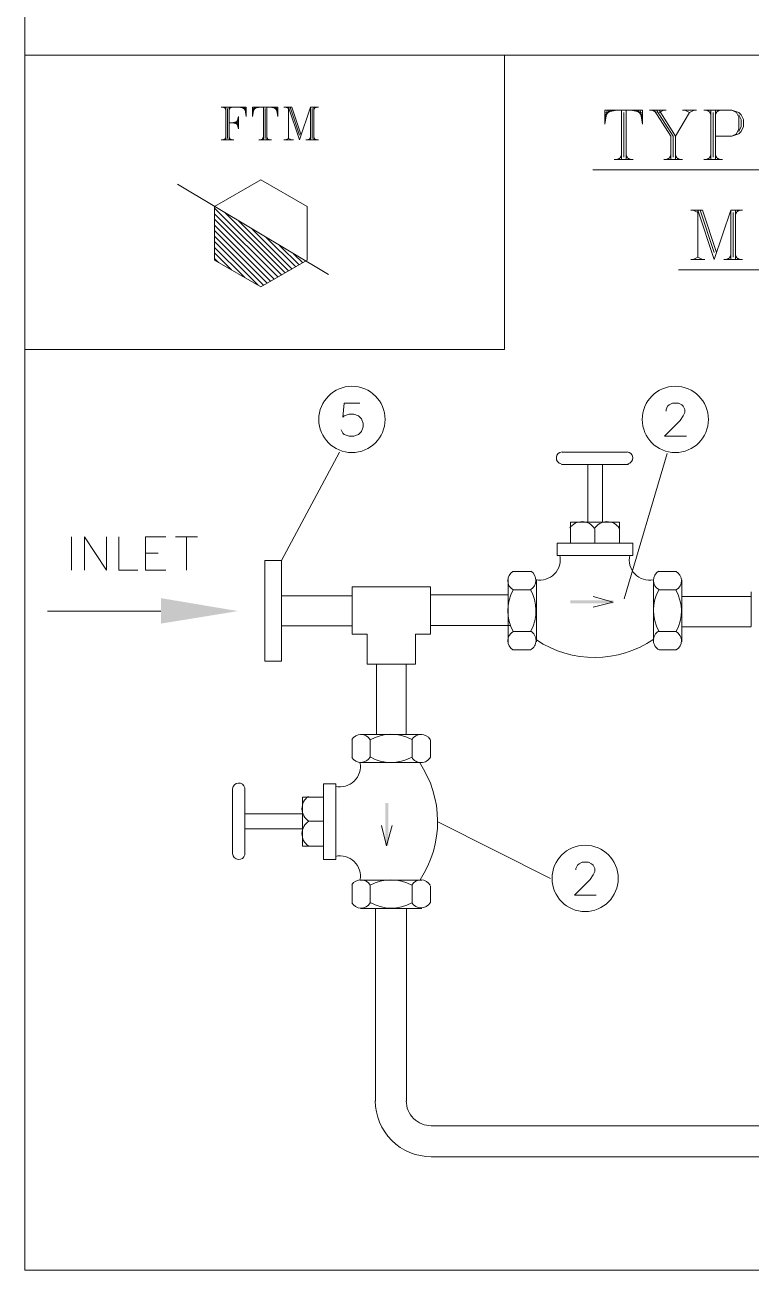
# Model space of a CAD drawing. Header units: inches. Extents: x -25.8 to 20.6, y -10.8 to 19.8.
# Drawn here: x -25.77 to -23.507, y -8.781 to -4.904 of the extents above; entities that cross this region are included whole.
import ezdxf

# ---------------------------------------------------------------- set-up
doc = ezdxf.new("R2010")
doc.units = ezdxf.units.IN
doc.header["$MEASUREMENT"] = 0
doc.layers.add('PDF_0', color=7, linetype='Continuous')
doc.layers.add('PDF_VA', color=7, linetype='Continuous')

msp = doc.modelspace()

# ---------------------------------------------------------------- linework, layer by layer
at = {"layer": 'PDF_0', "lineweight": 0}
for points in [[(-25.77, -1.2153), (-15.7062, -1.2153), (-15.7062, -4.9982), (-25.77, -4.9982)], [(-25.77, -4.9982), (-24.2749, -4.9982), (-24.2749, -5.9143), (-25.77, -5.9143)], [(-25.77, -4.9982), (-15.7062, -4.9982), (-15.7062, -8.7811), (-25.77, -8.7811)], [(-25.1043, -5.2278), (-25.1092, -5.2083), (-25.1043, -5.1887)], [(-23.8755, -6.5177), (-23.8755, -6.5556), (-24.1112, -6.5556), (-24.1112, -6.5177)], [(-24.7036, -6.8011), (-24.7036, -6.8939), (-24.5522, -6.8939), (-24.5522, -6.8011), (-24.5057, -6.8011), (-24.5057, -6.6533), (-24.75, -6.6533), (-24.75, -6.8011)], [(-24.5815, -7.1138), (-24.6743, -7.1138), (-24.6743, -6.8939), (-24.5815, -6.8939)], [(-24.8392, -7.2665), (-24.8392, -7.5022), (-24.8013, -7.5022), (-24.8013, -7.2665)]]:
    msp.add_lwpolyline(points, close=True, dxfattribs=at)
for points in [[(-25.158, -5.1594), (-25.0798, -5.1594), (-25.0798, -5.1887), (-25.0847, -5.1594)], [(-25.1531, -5.1594), (-25.1434, -5.1643)], [(-25.1482, -5.1594), (-25.1434, -5.1692)], [(-25.1434, -5.1594), (-25.1434, -5.262)], [(-25.1385, -5.1643), (-25.1385, -5.2571)], [(-25.1336, -5.1594), (-25.1336, -5.262)], [(-25.1287, -5.1594), (-25.1336, -5.1692)], [(-25.1238, -5.1594), (-25.1336, -5.1643)], [(-25.1043, -5.1594), (-25.0798, -5.1643)], [(-25.0945, -5.1594), (-25.0798, -5.1692)], [(-25.0896, -5.1594), (-25.0798, -5.1741)], [(-24.987, -5.1594), (-24.9821, -5.1887), (-24.9821, -5.1594), (-25.0603, -5.1594), (-25.0603, -5.1887), (-25.0554, -5.1594)], [(-25.0505, -5.1594), (-25.0603, -5.1741)], [(-25.0456, -5.1594), (-25.0603, -5.1692)], [(-25.0359, -5.1594), (-25.0603, -5.1643)], [(-25.0261, -5.1594), (-25.0261, -5.262)], [(-25.0212, -5.1643), (-25.0212, -5.2571)], [(-25.0163, -5.1594), (-25.0163, -5.262)], [(-25.0066, -5.1594), (-24.9821, -5.1643)], [(-24.9968, -5.1594), (-24.9821, -5.1692)], [(-24.9919, -5.1594), (-24.9821, -5.1741)], [(-24.9626, -5.1594), (-24.9382, -5.1594), (-24.9088, -5.2474)], [(-24.9577, -5.1594), (-24.9479, -5.1643)], [(-24.9479, -5.2571), (-24.9479, -5.1594), (-24.9137, -5.262), (-24.8795, -5.1594), (-24.8795, -5.262)], [(-24.943, -5.1594), (-24.9137, -5.2474)], [(-24.8795, -5.1594), (-24.8551, -5.1594)], [(-24.8746, -5.1643), (-24.8746, -5.2571)], [(-24.8697, -5.1594), (-24.8697, -5.262)], [(-24.8649, -5.1594), (-24.8697, -5.1692)], [(-24.86, -5.1594), (-24.8697, -5.1643)], [(-23.8523, -5.1692), (-23.8449, -5.2132), (-23.8449, -5.1692), (-23.9622, -5.1692), (-23.9622, -5.2132), (-23.9549, -5.1692)], [(-23.9475, -5.1692), (-23.9622, -5.1912)], [(-23.9402, -5.1692), (-23.9622, -5.1839)], [(-23.9255, -5.1692), (-23.9622, -5.1765)], [(-23.9109, -5.1692), (-23.9109, -5.3231)], [(-23.9036, -5.1765), (-23.9036, -5.3158)], [(-23.8962, -5.1692), (-23.8962, -5.3231)], [(-23.8816, -5.1692), (-23.8449, -5.1765)], [(-23.8669, -5.1692), (-23.8449, -5.1839)], [(-23.8596, -5.1692), (-23.8449, -5.1912)], [(-23.8229, -5.1692), (-23.7716, -5.1692)], [(-23.8156, -5.1692), (-23.801, -5.1765)], [(-23.8083, -5.1692), (-23.757, -5.2498), (-23.757, -5.3231)], [(-23.801, -5.1692), (-23.7497, -5.2498), (-23.7497, -5.3158)], [(-23.7936, -5.1692), (-23.7423, -5.2498), (-23.7423, -5.3231)], [(-23.779, -5.1692), (-23.7936, -5.1765)], [(-23.6983, -5.1765), (-23.7423, -5.2498)], [(-23.7203, -5.1692), (-23.6764, -5.1692)], [(-23.713, -5.1692), (-23.6983, -5.1765), (-23.6837, -5.1692)], [(-23.6544, -5.1692), (-23.5664, -5.1692), (-23.5444, -5.1765), (-23.5371, -5.1839), (-23.5298, -5.1985), (-23.5298, -5.2205), (-23.5371, -5.2352), (-23.5444, -5.2425), (-23.5664, -5.2498), (-23.6177, -5.2498)], [(-23.647, -5.1692), (-23.6324, -5.1765)], [(-23.6397, -5.1692), (-23.6324, -5.1839)], [(-23.6324, -5.1692), (-23.6324, -5.3231)], [(-23.6251, -5.1765), (-23.6251, -5.3158)], [(-23.6177, -5.1692), (-23.6177, -5.3231)], [(-23.6104, -5.1692), (-23.6177, -5.1839)], [(-23.6031, -5.1692), (-23.6177, -5.1765)], [(-23.5664, -5.1692), (-23.5518, -5.1765), (-23.5444, -5.1912), (-23.5444, -5.2278), (-23.5518, -5.2425), (-23.5664, -5.2498)], [(-23.5444, -5.1839), (-23.5371, -5.1985), (-23.5371, -5.2205), (-23.5444, -5.2352)], [(-25.1336, -5.2083), (-25.1043, -5.2083)], [(-25.1043, -5.2034), (-25.1238, -5.2083), (-25.1043, -5.2132)], [(-25.1043, -5.1985), (-25.114, -5.2083), (-25.1043, -5.2181)], [(-25.158, -5.262), (-25.1189, -5.262)], [(-25.1434, -5.2571), (-25.1531, -5.262)], [(-25.1434, -5.2523), (-25.1482, -5.262)], [(-25.1336, -5.2523), (-25.1287, -5.262)], [(-25.1336, -5.2571), (-25.1238, -5.262)], [(-25.0408, -5.262), (-25.0017, -5.262)], [(-25.0261, -5.2571), (-25.0359, -5.262)], [(-25.0261, -5.2523), (-25.031, -5.262)], [(-25.0163, -5.2523), (-25.0114, -5.262)], [(-25.0163, -5.2571), (-25.0066, -5.262)], [(-24.9626, -5.262), (-24.9333, -5.262)], [(-24.9577, -5.262), (-24.9479, -5.2571), (-24.9382, -5.262)], [(-24.8942, -5.262), (-24.8551, -5.262)], [(-24.8795, -5.2571), (-24.8893, -5.262)], [(-24.8795, -5.2523), (-24.8844, -5.262)], [(-24.8697, -5.2523), (-24.8649, -5.262)], [(-24.8697, -5.2571), (-24.86, -5.262)], [(-23.9109, -5.3084), (-23.9182, -5.3231)], [(-23.8962, -5.3084), (-23.8889, -5.3231)], [(-23.757, -5.3084), (-23.7643, -5.3231)], [(-23.7423, -5.3084), (-23.735, -5.3231)], [(-23.6324, -5.3084), (-23.6397, -5.3231)], [(-23.6177, -5.3084), (-23.6104, -5.3231)], [(-23.9329, -5.3231), (-23.8742, -5.3231)], [(-23.9109, -5.3158), (-23.9255, -5.3231)], [(-23.8962, -5.3158), (-23.8816, -5.3231)], [(-23.779, -5.3231), (-23.7203, -5.3231)], [(-23.757, -5.3158), (-23.7716, -5.3231)], [(-23.7423, -5.3158), (-23.7277, -5.3231)], [(-23.6544, -5.3231), (-23.5957, -5.3231)], [(-23.6324, -5.3158), (-23.647, -5.3231)], [(-23.6177, -5.3158), (-23.6031, -5.3231)], [(-24.0001, -5.3549), (-18.9517, -5.3549)], [(-23.6947, -5.4807), (-23.658, -5.4807), (-23.6141, -5.6126)], [(-23.6874, -5.4807), (-23.6727, -5.488)], [(-23.6727, -5.6273), (-23.6727, -5.4807), (-23.6214, -5.6346), (-23.5701, -5.4807), (-23.5701, -5.6346)], [(-23.6654, -5.4807), (-23.6214, -5.6126)], [(-23.5701, -5.4807), (-23.5334, -5.4807)], [(-23.5628, -5.488), (-23.5628, -5.6273)], [(-23.5554, -5.4807), (-23.5554, -5.6346)], [(-23.5481, -5.4807), (-23.5554, -5.4953)], [(-23.5408, -5.4807), (-23.5554, -5.488)], [(-23.5701, -5.6199), (-23.5774, -5.6346)], [(-23.5554, -5.6199), (-23.5481, -5.6346)], [(-23.6947, -5.6346), (-23.6507, -5.6346)], [(-23.6874, -5.6346), (-23.6727, -5.6273), (-23.658, -5.6346)], [(-23.5921, -5.6346), (-23.5334, -5.6346)], [(-23.5701, -5.6273), (-23.5848, -5.6346)], [(-23.5554, -5.6273), (-23.5408, -5.6346)], [(-23.7325, -5.6663), (-19.3963, -5.6663)], [(-24.7256, -6.0816), (-24.7745, -6.0816), (-24.7794, -6.1256), (-24.7745, -6.1207), (-24.7598, -6.1158), (-24.7452, -6.1158), (-24.7305, -6.1207), (-24.7207, -6.1305), (-24.7158, -6.1452), (-24.7158, -6.1549), (-24.7207, -6.1696), (-24.7305, -6.1794), (-24.7452, -6.1842), (-24.7598, -6.1842), (-24.7745, -6.1794), (-24.7794, -6.1745), (-24.7842, -6.1647)], [(-23.7716, -6.1061), (-23.7716, -6.1012), (-23.7668, -6.0914), (-23.7619, -6.0865), (-23.7521, -6.0816), (-23.7325, -6.0816), (-23.7228, -6.0865), (-23.7179, -6.0914), (-23.713, -6.1012), (-23.713, -6.111), (-23.7179, -6.1207), (-23.7277, -6.1354), (-23.7765, -6.1842), (-23.7081, -6.1842)], [(-24.9699, -6.5715), (-24.9699, -6.8854), (-25.0224, -6.8854), (-25.0224, -6.5715), (-24.9699, -6.5715), (-24.7891, -6.2343)], [(-24.0953, -6.2343), (-23.8926, -6.2343)], [(-23.768, -6.238), (-23.9023, -6.6912)], [(-24.0978, -6.2722), (-23.8889, -6.2722)], [(-24.0159, -6.4518), (-24.0159, -6.2722)], [(-23.9695, -6.4518), (-23.9695, -6.2722)], [(-23.917, -6.5177), (-23.917, -6.4518), (-23.9939, -6.4518), (-24.0697, -6.4518), (-24.0697, -6.5177)], [(-23.9939, -6.5177), (-23.9939, -6.4737)], [(-25.6246, -6.602), (-25.6246, -6.4982)], [(-25.5843, -6.602), (-25.5843, -6.4982), (-25.5159, -6.602), (-25.5159, -6.4982)], [(-25.4768, -6.4982), (-25.4768, -6.602), (-25.4182, -6.602)], [(-25.3302, -6.602), (-25.3938, -6.602), (-25.3938, -6.4982), (-25.3302, -6.4982)], [(-25.3009, -6.4982), (-25.2325, -6.4982)], [(-25.2667, -6.4982), (-25.2667, -6.602)], [(-25.3938, -6.5482), (-25.3547, -6.5482)], [(-24.2639, -6.6313), (-24.2639, -6.8243)], [(-24.1759, -6.8243), (-24.1759, -6.6313)], [(-23.7228, -6.6313), (-23.7228, -6.8243)], [(-24.75, -6.7754), (-24.9699, -6.7754), (-24.9699, -6.6814), (-24.75, -6.6814)], [(-24.2566, -6.7742), (-24.5057, -6.7742), (-24.5057, -6.6789), (-24.3824, -6.6789), (-24.2639, -6.6789)], [(-23.9988, -6.6838), (-23.9365, -6.7009), (-23.9988, -6.7168)], [(-23.7228, -6.6838), (-23.5054, -6.6838)], [(-23.5066, -6.7767), (-23.5066, -6.6692)], [(-25.3461, -6.729), (-25.6991, -6.729)], [(-23.7228, -6.7779), (-23.5066, -6.7779)], [(-23.7387, -6.7925), (-23.7961, -6.7925)], [(-24.5815, -6.8939), (-24.5815, -6.8939)], [(-24.75, -7.1297), (-24.75, -7.1859)], [(-24.7244, -7.1138), (-24.5326, -7.1138)], [(-24.5913, -7.1138), (-24.6841, -7.1138)], [(-24.5632, -7.1297), (-24.5632, -7.1859)], [(-24.8392, -7.4607), (-24.9052, -7.4607), (-24.9052, -7.3837), (-24.9052, -7.308), (-24.8392, -7.308)], [(-24.9052, -7.3605), (-25.0847, -7.3605)], [(-24.8392, -7.3837), (-24.8832, -7.3837)], [(-24.6255, -7.3972), (-24.6426, -7.4595), (-24.6584, -7.3972)], [(-24.4825, -7.385), (-24.132, -7.5621)], [(-24.9052, -7.4069), (-25.0847, -7.4069)], [(-24.0526, -7.5352), (-24.0526, -7.5303), (-24.0477, -7.5205), (-24.0428, -7.5157), (-24.033, -7.5108), (-24.0135, -7.5108), (-24.0037, -7.5157), (-23.9988, -7.5205), (-23.9939, -7.5303), (-23.9939, -7.5401), (-23.9988, -7.5499), (-24.0086, -7.5645), (-24.0575, -7.6134), (-23.9891, -7.6134)], [(-24.75, -7.6378), (-24.75, -7.5828)], [(-24.5632, -7.639), (-24.5632, -7.5816)], [(-24.5057, -7.6378), (-24.5057, -7.5841)], [(-24.7244, -7.6549), (-24.5326, -7.6549)], [(-24.5913, -7.6549), (-24.6841, -7.6549)], [(-24.6768, -7.6549), (-24.6768, -8.2547)], [(-24.5803, -7.6549), (-24.5803, -8.2547)]]:
    msp.add_lwpolyline(points, dxfattribs=at)
for points in [[(-23.9175, -6.4707, 0.544382), (-23.9945, -6.4723, 0.544382), (-24.0716, -6.4707)], [(-23.8107, -6.8243), (-23.8107, -6.6313, -0.552144), (-23.8847, -6.5548)], [(-24.1918, -6.6057), (-24.2488, -6.6055, 0.56719), (-24.248, -6.6631), (-24.1943, -6.6631)], [(-23.7948, -6.6057), (-23.7404, -6.6055, -0.56719), (-23.7399, -6.6631), (-23.7936, -6.6631)], [(-24.1944, -6.6619, -0.26129), (-24.1935, -6.7912, -0.576892), (-24.1943, -6.85), (-24.2488, -6.8501, -0.56719), (-24.248, -6.7925), (-24.1918, -6.7925)], [(-23.7412, -6.6631, -0.26129), (-23.7404, -6.7924, -0.56719), (-23.7399, -6.85), (-23.7936, -6.85, -0.576892), (-23.7944, -6.7912, -0.26129), (-23.7935, -6.6619)], [(-24.7514, -7.1289, -0.56719), (-24.6939, -7.1297), (-24.6939, -7.1834, -0.558008), (-24.7509, -7.185)], [(-24.5068, -7.1289, 0.56719), (-24.5641, -7.1293, 0.26129), (-24.6938, -7.1298)], [(-24.5057, -7.1297), (-24.5057, -7.1834, -0.576892), (-24.5645, -7.1842, -0.26129), (-24.6938, -7.1833)], [(-24.5326, -7.2005), (-24.7256, -7.2005, -0.552144), (-24.8021, -7.2745)], [(-24.8862, -7.3061, 0.544382), (-24.8846, -7.3832, 0.544382), (-24.8862, -7.4602)], [(-24.5326, -7.567), (-24.7256, -7.567, 0.552144), (-24.8021, -7.493)], [(-24.7514, -7.6373, 0.56719), (-24.6939, -7.6378), (-24.6939, -7.5841)], [(-24.5064, -7.5829, 0.576892), (-24.5641, -7.5824, 0.26129), (-24.6938, -7.5829)], [(-24.6938, -7.6365, 0.26129), (-24.5641, -7.637, 0.56719), (-24.5068, -7.6373)], [(-24.678, -8.254, 0.414214), (-24.5033, -8.4281), (-20.0571, -8.4281, 0.414214), (-19.8067, -8.1771)], [(-24.5815, -8.254, 0.414214), (-24.5033, -8.3316), (-20.0571, -8.3316, 0.414214), (-19.9032, -8.1771)]]:
    msp.add_lwpolyline(points, format="xyb", dxfattribs=at)
msp.add_lwpolyline([(-25.1226, -7.2824), (-25.1226, -7.4843, 0.881722), (-25.0847, -7.4876), (-25.0847, -7.2799, 0.881722)], format="xyb", close=True, dxfattribs=at)
for centre in [(-24.7507, -6.1323), (-23.7429, -6.1323), (-24.0239, -7.5615)]:
    msp.add_circle(centre, 0.1032, dxfattribs=at)
for centre, radius, start, end in [((-24.0947, -6.252), 0.0189, 93.197, 258.8104), ((-23.8944, -6.252), 0.0189, 281.1896, 86.803), ((-24.1643, -6.5696), 0.0629, 258.0084, 13.6286), ((-24.2108, -6.6331), 0.0336, 300.877, 57.5244), ((-23.7771, -6.6331), 0.0336, 122.4756, 239.123), ((-24.1326, -6.7284), 0.1325, 150.4962, 209.0698), ((-23.9946, -6.544), 0.3292, 236.6345, 304.0961), ((-24.8129, -7.3844), 0.3292, 326.6345, 34.0961), ((-24.7226, -7.5993), 0.0336, 30.877, 147.5244)]:
    msp.add_arc(centre, radius, start, end, dxfattribs=at)
at = {"layer": 'PDF_0', "transparency": 33554559}
for points in [[(-25.3461, -6.6887), (-25.1055, -6.729), (-25.3461, -6.7681)], [(-23.9365, -6.696), (-24.0697, -6.696), (-23.9365, -6.7046)], [(-24.0697, -6.696), (-23.9365, -6.7046), (-24.0697, -6.7046)], [(-24.6377, -7.4595), (-24.6377, -7.3263), (-24.6462, -7.4595)], [(-24.6377, -7.3263), (-24.6462, -7.4595), (-24.6462, -7.3263)]]:
    msp.add_solid(points, dxfattribs=at)
at = {"layer": 'PDF_VA', "color": 5, "lineweight": 0}
msp.add_lwpolyline([(-25.0346, -5.7189), (-24.8905, -5.6358), (-24.8905, -5.4697), (-25.0346, -5.3866), (-25.1788, -5.4697), (-25.1788, -5.6358)], close=True, dxfattribs=at)
for points in [[(-24.8233, -5.681), (-25.2948, -5.4001)], [(-25.1788, -5.4746), (-24.9699, -5.6822)], [(-25.1788, -5.4917), (-24.9821, -5.6883)], [(-25.147, -5.488), (-24.9589, -5.6761)], [(-25.1788, -5.5088), (-24.9931, -5.6957)], [(-25.1788, -5.5271), (-25.0041, -5.7018)], [(-25.1788, -5.5442), (-25.0151, -5.7079)], [(-25.1043, -5.5137), (-24.9479, -5.67)], [(-25.0615, -5.5393), (-24.9369, -5.6639)], [(-25.1788, -5.5613), (-25.0261, -5.714)], [(-25.1788, -5.5784), (-25.0432, -5.714)], [(-25.0188, -5.565), (-24.9259, -5.6566)], [(-25.1788, -5.5967), (-25.0847, -5.6908)], [(-25.1788, -5.6138), (-25.1263, -5.6663)], [(-24.976, -5.5906), (-24.9149, -5.6505)], [(-24.9333, -5.6163), (-24.9039, -5.6444)], [(-25.1788, -5.6309), (-25.1666, -5.6431)]]:
    msp.add_lwpolyline(points, dxfattribs=at)

doc.saveas('drawing.dxf')
